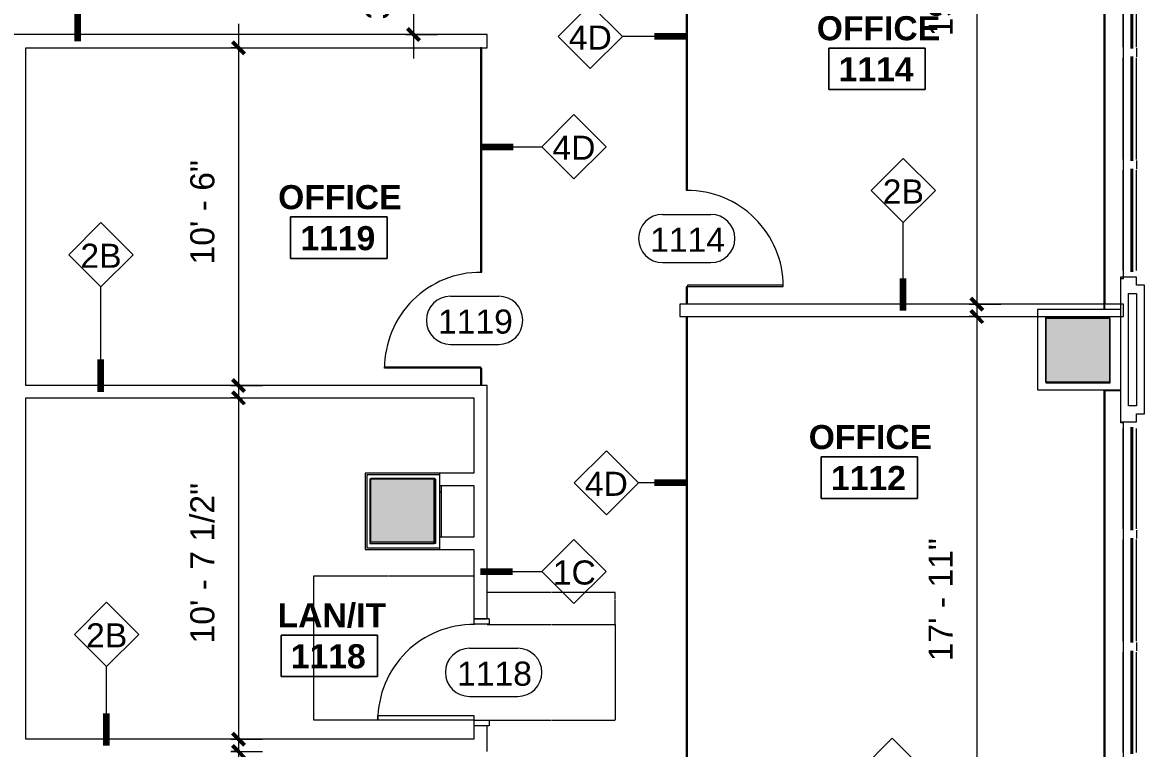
# Model space of a CAD drawing. Header units: inches. Extents: x 920 to 3142, y -796 to 870.
# Drawn here: x 2703.5 to 3122.5, y 72.4 to 343.7 of the extents above; entities that cross this region are included whole.
import ezdxf
from ezdxf.xclip import XClip

# ---------------------------------------------------------------- set-up
doc = ezdxf.new("R2010")
doc.units = ezdxf.units.IN
doc.header["$MEASUREMENT"] = 0
doc.header["$XCLIPFRAME"] = 2
doc.linetypes.add('L1$0$2DASHES', pattern=[163.199999, 71.999999, -24, 9.6, -24, 9.6, -24])
doc.linetypes.add('X2$0$Dash', pattern=[0.25, 0.125, -0.125])
doc.layers.add('L1$0$A-Anno-Revs-FinF', color=181, linetype='Continuous')
doc.layers.add('L1$0$GLZ_GLAZING', color=7, linetype='Continuous')
for name, color, linetype, lineweight in [('L1$0$ArchiCAD Windows_Pen_No__4', 4, 'Continuous', 9), ('L1$0$BB Columns_Pen_No__3', 7, 'Continuous', 20), ('L1$0$BB Columns_Pen_No__7', 7, 'Continuous', 20), ('L1$0$BB Columns_Pen_No__95', 8, 'Continuous', 20), ('L1$0$BB Shell_Pen_No__100', 7, 'Continuous', 20), ('X2$0$18_0109_REV_dwg _7_', 8, 'Continuous', 9), ('X2$0$A-ANNO-DIMS', 211, 'Continuous', 9), ('X2$0$A-ANNO-DIMS-96', 211, 'Continuous', 9), ('X2$0$A-AREA-IDEN', 2, 'Continuous', 9), ('X2$0$A-DOOR', 31, 'Continuous', 13), ('X2$0$A-DOOR-FRAM', 31, 'Continuous', 20), ('X2$0$A-DOOR-IDEN', 31, 'Continuous', 9), ('X2$0$A-GENM', 13, 'Continuous', 9), ('X2$0$A-WALL', 113, 'Continuous', 9), ('X2$0$A-WALL-IDEN', 211, 'Continuous', 9), ('X2$0$A-WALL-PATT', 111, 'Continuous', 13), ('X2$0$I-WALL', 2, 'Continuous', 9), ('X2$0$S-COLS', 52, 'Continuous', 9)]:
    doc.layers.add(name, color=color, linetype=linetype, lineweight=lineweight)
doc.styles.add('X2$0$Swis721 Lt BT', font='swissl.ttf', dxfattribs={"height": 9})
doc.styles.add('X2$0$Swis721 Lt BT_B', font='', dxfattribs={"height": 9})
doc.styles.get('X2$0$Swis721 Lt BT_B').set_extended_font_data('Swis721 Lt BT', bold=True)
doc.dimstyles.new('X2$0$OTJ_-_3_32__Linear__1_2__Tolerance', dxfattribs={"dimscale": 12, "dimtxt": 9.497835, "dimasz": 0.375, "dimexe": 0.75, "dimexo": 0.5, "dimgap": 0.5, "dimtad": 1, "dimdec": 1, "dimrnd": 0.5, "dimzin": 3, "dimdsep": 46, "dimlunit": 4, "dimtxsty": 'X2$0$Swis721 Lt BT', "dimblk1": 'X2$0$_Oblique', "dimblk2": 'X2$0$_Oblique', "dimsah": 1, "dimcen": 0.09, "dimdle": 0.75, "dimazin": 0, "dimtfac": 1, "dimtdec": 4, "dimtix": 1, "dimtmove": 0, "dimatfit": 3, "dimfxl": 1, "dimtvp": 1, "dimfrac": 2, "dimtolj": 1, "dimtzin": 0, "dimarcsym": 2})
pattern_1 = [(0, (0, 0), (30.72, 7.68), [1.267, -21.773, 1.267, -21.773, -122.88]), (0, (0, 0), (30.72, 7.68), [-46.08, 1.267, -44.813, 1.267, -21.773, -53.76]), (0, (0, 0), (30.72, 7.68), [-115.2, 1.267, -14.093, 1.267, -37.133]), (120, (11.52, 3.84), (-22.01108, 22.7643), [1.267, -21.773, 1.267, -21.773, -122.88]), (120, (11.52, 3.84), (-22.01108, 22.7643), [-46.08, 1.267, -44.813, 1.267, -21.773, -53.76]), (120, (11.52, 3.84), (-22.01108, 22.7643), [-115.2, 1.267, -14.093, 1.267, -37.133]), (240, (15.36, 19.2), (-8.70892, -30.4443), [1.267, -21.773, 1.267, -21.773, -122.88]), (240, (15.36, 19.2), (-8.70892, -30.4443), [-46.08, 1.267, -44.813, 1.267, -21.773, -53.76]), (240, (15.36, 19.2), (-8.70892, -30.4443), [-115.2, 1.267, -14.093, 1.267, -37.133])]

# ---------------------------------------------------------------- blocks, each defined once
blk = doc.blocks.new('L1$0$window-fixed')
at = {"layer": 'L1$0$ArchiCAD Windows_Pen_No__4', "linetype": 'L1$0$2DASHES'}
for p, q in [((-6723.6, 3788.31), (-6761.1, 3788.31)), ((-6681.6, 3788.31), (-6719.6, 3788.31)), ((-6640.1, 3788.31), (-6677.6, 3788.31)), ((-6723.6, 3783.31), (-6761.1, 3783.31)), ((-6681.6, 3783.31), (-6719.6, 3783.31)), ((-6640.09, 3783.31), (-6677.6, 3783.31))]:
    blk.add_line(p, q, dxfattribs=at)
at = {"layer": 'L1$0$ArchiCAD Windows_Pen_No__4', "linetype": 'Continuous'}
for p, q in [((-6723.17, 3788.31), (-6721.6, 3788.31)), ((-6721.6, 3788.31), (-6720.02, 3788.31)), ((-6681.17, 3788.31), (-6679.6, 3788.31)), ((-6679.6, 3788.31), (-6678.02, 3788.31))]:
    blk.add_line(p, q, dxfattribs=at)
at = {"layer": 'L1$0$GLZ_GLAZING', "color": 30, "linetype": 'Continuous'}
for p, q in [((-6723.1, 3786.81), (-6761.6, 3786.81)), ((-6761.6, 3786.32), (-6723.1, 3786.31)), ((-6681.1, 3786.81), (-6720.1, 3786.81)), ((-6720.1, 3786.32), (-6681.1, 3786.31)), ((-6639.59, 3786.81), (-6678.1, 3786.81)), ((-6678.1, 3786.32), (-6639.6, 3786.31))]:
    blk.add_line(p, q, dxfattribs=at)
at = {"layer": 'L1$0$GLZ_GLAZING', "color": 30, "linetype": 'Continuous', "const_width": 0.00174}
for points in [[(-6763.6, 3783.31), (-6761.1, 3783.31), (-6761.1, 3786.06), (-6761.6, 3786.06), (-6761.6, 3787.06), (-6761.1, 3787.06), (-6761.1, 3788.31), (-6763.6, 3788.31), (-6763.6, 3787.06), (-6763.6, 3787.06), (-6763.6, 3786.06), (-6763.6, 3786.06)], [(-6723.1, 3786.06), (-6723.1, 3787.06), (-6761.6, 3787.06), (-6761.6, 3786.07), (-6723.1, 3786.06)], [(-6719.6, 3783.31), (-6723.6, 3783.31), (-6723.6, 3786.06), (-6723.1, 3786.06), (-6723.1, 3787.06), (-6723.6, 3787.06), (-6723.6, 3788.31), (-6719.6, 3788.31), (-6719.6, 3787.06), (-6720.1, 3787.06), (-6720.1, 3786.06), (-6719.6, 3786.06)], [(-6681.1, 3786.06), (-6681.1, 3787.06), (-6720.1, 3787.06), (-6720.1, 3786.07), (-6681.59, 3786.06)], [(-6677.6, 3783.31), (-6681.6, 3783.31), (-6681.6, 3786.06), (-6681.1, 3786.06), (-6681.1, 3787.06), (-6681.6, 3787.06), (-6681.6, 3788.31), (-6677.6, 3788.31), (-6677.6, 3787.06), (-6678.1, 3787.06), (-6678.1, 3786.06), (-6677.6, 3786.06)], [(-6639.59, 3786.06), (-6639.59, 3787.06), (-6678.1, 3787.06), (-6678.1, 3786.07), (-6639.59, 3786.06)]]:
    blk.add_lwpolyline(points, close=True, dxfattribs=at)
blk.add_lwpolyline([(-6637.6, 3783.31), (-6637.6, 3788.31), (-6640.1, 3788.31), (-6640.09, 3787.06), (-6639.59, 3787.06), (-6639.59, 3786.06), (-6640.09, 3786.06), (-6640.09, 3783.31), (-6637.6, 3783.31)], dxfattribs=at)
blk = doc.blocks.new('L1')
at = {"layer": 'L1$0$BB Columns_Pen_No__95', "linetype": 'Continuous', "lineweight": 0, "true_color": 0x3f3f3f}
for points in [[(-6238.69, 3156.07), (-6262.69, 3156.07), (-6262.69, 3132.07), (-6238.69, 3132.07)], [(-6514.69, 3096.07), (-6514.69, 3072.07), (-6490.69, 3072.07), (-6490.69, 3096.07)]]:
    blk.add_hatch(color=250, dxfattribs=at).paths.add_polyline_path(points)
at = {"layer": 'L1$0$A-Anno-Revs-FinF'}
for p, q in [((-6240.69, 3159.07), (-6240.69, 3309.07)), ((-6240.69, 2979.07), (-6240.69, 3129.07))]:
    blk.add_line(p, q, dxfattribs=at)
at = {"layer": 'L1$0$BB Columns_Pen_No__3', "linetype": 'Continuous'}
for p, q in [((-6234.69, 3159.07), (-6265.69, 3159.07)), ((-6265.69, 3159.07), (-6265.69, 3129.07)), ((-6265.69, 3129.07), (-6234.69, 3129.07))]:
    blk.add_line(p, q, dxfattribs=at)
at = {"layer": 'L1$0$BB Columns_Pen_No__7', "linetype": 'Continuous', "flags": 128}
for points in [[(-6238.69, 3156.07), (-6262.69, 3156.07), (-6262.69, 3132.07), (-6238.69, 3132.07)], [(-6514.69, 3096.07), (-6490.69, 3096.07), (-6490.69, 3072.07), (-6514.69, 3072.07)]]:
    blk.add_lwpolyline(points, close=True, dxfattribs=at)
at = {"layer": 'L1$0$BB Shell_Pen_No__100', "linetype": 'Continuous', "flags": 128}
for points in [[(-6234.69, 3171.07), (-6234.69, 3165.07)], [(-6228.69, 3168.07), (-6228.69, 3171.07), (-6234.69, 3171.07)], [(-6234.69, 3165.07), (-6234.69, 3123.07)], [(-6231.69, 3123.07), (-6231.69, 3165.07)], [(-6231.69, 3165.07), (-6228.69, 3165.07)], [(-6225.69, 3168.07), (-6228.69, 3168.07)], [(-6228.69, 3165.07), (-6228.69, 3123.07)], [(-6225.69, 3120.07), (-6225.69, 3168.07)], [(-6234.69, 3123.07), (-6234.69, 3117.07)], [(-6228.69, 3123.07), (-6231.69, 3123.07)], [(-6234.69, 3117.07), (-6228.69, 3117.07), (-6228.69, 3120.07)], [(-6228.69, 3120.07), (-6225.69, 3120.07)]]:
    blk.add_lwpolyline(points, dxfattribs=at)
at = {"layer": 'L1$0$A-Anno-Revs-FinF', "rotation": 270}
for p in [(-10017, -3466.53), (-10017, -3646.53)]:
    blk.add_blockref('L1$0$window-fixed', p, dxfattribs=at)
blk = doc.blocks.new('X2$0$Single Flush - OTJ_SOLIDFLUSH_ALUM-5106307-FIRST FLOOR CONSTRUCTION')
at = {"layer": 'X2$0$A-DOOR', "lineweight": 20}
for p, q in [((16.16, -2.5), (17.91, -2.5)), ((16.16, -38.31), (16.16, -2.5)), ((17.91, -2.5), (17.91, -38.31)), ((17.91, -38.31), (16.16, -38.31))]:
    blk.add_line(p, q, dxfattribs=at)
at = {"layer": 'X2$0$A-DOOR', "lineweight": 9}
blk.add_arc((17.91, -2.5), 35.81, 179.5, 270, dxfattribs=at)
at = {"layer": 'X2$0$A-DOOR-FRAM'}
for p, q in [((-20, 3.25), (-20, -2.5)), ((-20, 3.25), (-18, 3.25)), ((-18, 3.25), (-18, -2.5)), ((18, 3.25), (18, -2.5)), ((18, 3.25), (20, 3.25)), ((20, 3.25), (20, -2.5)), ((-20, -2.5), (-18, -2.5)), ((18, -2.5), (20, -2.5))]:
    blk.add_line(p, q, dxfattribs=at)
at = {"layer": 'X2$0$A-GENM', "linetype": 'X2$0$Dash'}
for p, q in [((-17.91, 50.31), (-29.91, 50.31)), ((-29.91, 2.5), (-29.91, 50.31)), ((-17.91, 50.31), (17.91, 50.31)), ((-17.91, 2.5), (-17.91, 50.31)), ((17.91, 2.5), (17.91, 50.31)), ((17.87, 2.5), (17.91, 2.5)), ((-35.91, -2.5), (-35.91, -62.31)), ((17.87, -2.5), (17.91, -2.5)), ((17.91, -2.5), (17.91, -62.31)), ((-35.91, -62.31), (17.91, -62.31))]:
    blk.add_line(p, q, dxfattribs=at)
blk = doc.blocks.new('X2$0$Single Glass Door - 36_ x 84_-4893000-FIRST FLOOR CONSTRUCTION')
at = {"layer": 'X2$0$A-DOOR', "lineweight": 20}
for p, q in [((17.40625, -0.25), (17.90625, -0.25)), ((17.40625, -36.0625), (17.40625, -0.25)), ((17.90625, -0.25), (17.90625, -36.0625)), ((17.90625, -36.0625), (17.40625, -36.0625))]:
    blk.add_line(p, q, dxfattribs=at)
at = {"layer": 'X2$0$A-DOOR', "lineweight": 9}
blk.add_arc((17.90625, -0.25), 35.8125, 179.5, 270, dxfattribs=at)
blk = doc.blocks.new('X2$0$Single Glass Door - 36_ x 84_-5046140-FIRST FLOOR CONSTRUCTION')
at = {"layer": 'X2$0$A-DOOR', "lineweight": 20}
for p, q in [((17.40625, 36.0625), (17.40625, 0.25)), ((17.90625, 36.0625), (17.40625, 36.0625)), ((17.90625, 0.25), (17.90625, 36.0625)), ((17.40625, 0.25), (17.90625, 0.25))]:
    blk.add_line(p, q, dxfattribs=at)
at = {"layer": 'X2$0$A-DOOR', "lineweight": 9}
blk.add_arc((17.90625, 0.25), 35.8125, 90, 180.5, dxfattribs=at)
blk = doc.blocks.new('X2$0$Walls 9 - Walls 1-5281932-FIRST FLOOR CONSTRUCTION')
at = {"layer": 'X2$0$A-WALL'}
for p, q in [((126.07, 386.06), (126.07, 238.38)), ((132.07, 386.06), (126.07, 386.06)), ((132.07, 374.06), (132.07, 386.06)), ((133.07, 374.06), (132.07, 374.06)), ((133.07, 248.06), (133.07, 374.06)), ((132.07, 238.38), (132.07, 248.06)), ((132.07, 248.06), (133.07, 248.06))]:
    blk.add_line(p, q, dxfattribs=at)
blk = doc.blocks.new('X2$0$Walls 10 - Walls 1-5282321-FIRST FLOOR CONSTRUCTION')
at = {"layer": 'X2$0$A-WALL'}
for p, q in [((126.07, 386.06), (126.07, 236.06)), ((132.07, 386.06), (126.07, 386.06)), ((132.07, 374.06), (132.07, 386.06)), ((133.07, 374.06), (132.07, 374.06)), ((133.07, 248.06), (133.07, 374.06)), ((132.07, 236.06), (132.07, 248.06)), ((132.07, 248.06), (133.07, 248.06)), ((126.07, 236.06), (132.07, 236.06))]:
    blk.add_line(p, q, dxfattribs=at)
blk = doc.blocks.new('X2$0$Concrete-Rectangular-Column - 24 X 24-V16-FIRST FLOOR CONSTRUCTION')
at = {"layer": 'X2$0$S-COLS'}
blk.add_hatch(color=7, dxfattribs=at).paths.add_polyline_path([(-12, -12), (12, -12), (12, 12), (-12, 12), (-12, 11.75)], flags=0)
at = {"layer": 'X2$0$S-COLS', "color": 8, "lineweight": 20}
for p, q in [((12, 12), (-12, 12)), ((-12, 12), (-12, -12)), ((12, -12), (12, 12)), ((-12, -12), (12, -12))]:
    blk.add_line(p, q, dxfattribs=at)
blk = doc.blocks.new('X2$0$Room Tag - Room Name and Number-3379422-FIRST FLOOR CONSTRUCTION')
at = {"layer": 'X2$0$A-AREA-IDEN'}
for p, q in [((-0.1881, -0.1636), (-0.1881, -0.0018)), ((-0.1881, -0.0018), (0.1869, -0.0018)), ((0.1869, -0.0018), (-0.1881, -0.0018)), ((-0.1881, -0.0018), (-0.1881, -0.1636)), ((0.1869, -0.0018), (0.1869, -0.1636)), ((0.1869, -0.1636), (0.1869, -0.0018)), ((0.1869, -0.1636), (-0.1881, -0.1636)), ((-0.1881, -0.1636), (0.1869, -0.1636))]:
    blk.add_line(p, q, dxfattribs=at)
blk = doc.blocks.new('X2$0$Wall Tag - 1_4_-62626-FIRST FLOOR CONSTRUCTION')
at = {"layer": 'X2$0$A-WALL-IDEN'}
for p, q in [((-0.125, 0), (0, 0.125)), ((0, 0.125), (0.125, 0)), ((-0.125, 0), (0, -0.125)), ((0, -0.125), (0.125, 0))]:
    blk.add_line(p, q, dxfattribs=at)
blk = doc.blocks.new('X2$0$Door Tag - Door Tag-41184-FIRST FLOOR CONSTRUCTION')
at = {"layer": 'X2$0$A-DOOR-IDEN'}
for p, q in [((-0.09375, 0.09375), (0.09375, 0.09375)), ((-0.09375, -0.09375), (0.09375, -0.09375))]:
    blk.add_line(p, q, dxfattribs=at)
for centre, start, end in [((-0.09375, 0), 90, 270), ((0.09375, 0), 270, 90)]:
    blk.add_arc(centre, 0.09375, start, end, dxfattribs=at)
blk = doc.blocks.new('X2$0$DIMBLOCK6-FIRST FLOOR CONSTRUCTION')
at = {"layer": 'X2$0$A-ANNO-DIMS-96', "transparency": 16777216}
for p, q in [((-197.44, 80.25), (-197.44, -63.94)), ((-200.26, 71.25), (-188.44, 71.25)), ((-197.44, 71.25), (-200.26, 71.25)), ((-200.26, -54.94), (-188.44, -54.94)), ((-197.44, -54.94), (-200.26, -54.94))]:
    blk.add_line(p, q, dxfattribs=at)
at = {"layer": 'X2$0$A-ANNO-DIMS-96', "lineweight": 50, "transparency": 16777216}
for p, q in [((-197.44, 71.25), (-199.69, 73.5)), ((-197.44, 71.25), (-195.19, 69)), ((-197.44, -54.94), (-199.69, -52.69)), ((-197.44, -54.94), (-195.19, -57.19))]:
    blk.add_line(p, q, dxfattribs=at)
at = {"layer": 'X2$0$A-ANNO-DIMS-96', "color": 0, "transparency": 16777216, "insert": (-215.46, -9.71), "char_height": 9, "width": 42.8759, "attachment_point": 1, "rotation": 90, "line_spacing_factor": 1.005062, "style": 'X2$0$Swis721 Lt BT'}
blk.add_mtext('10\' - 6"', dxfattribs=at)
blk = doc.blocks.new('X2$0$_Oblique')
at = {"color": 0, "linetype": 'ByBlock', "lineweight": -2}
blk.add_line((-0.5, -0.5), (0.5, 0.5), dxfattribs=at)
blk = doc.blocks.new('X2$0$DIMBLOCK7-FIRST FLOOR CONSTRUCTION')
at = {"layer": 'X2$0$A-ANNO-DIMS-96', "transparency": 16777216}
for p, q in [((-197.44, 212.38), (-197.44, 66.87)), ((-200.26, 203.38), (-188.44, 203.38)), ((-197.44, 203.38), (-200.26, 203.38)), ((-200.26, 75.87), (-188.44, 75.87)), ((-197.44, 75.87), (-200.26, 75.87))]:
    blk.add_line(p, q, dxfattribs=at)
at = {"layer": 'X2$0$A-ANNO-DIMS-96', "lineweight": 50, "transparency": 16777216}
for p, q in [((-197.44, 203.38), (-199.69, 205.63)), ((-197.44, 203.38), (-195.19, 201.13)), ((-197.44, 75.87), (-199.69, 78.12)), ((-197.44, 75.87), (-195.19, 73.62))]:
    blk.add_line(p, q, dxfattribs=at)
at = {"layer": 'X2$0$A-ANNO-DIMS-96', "color": 0, "transparency": 16777216, "insert": (-215.46, 111.66), "char_height": 9, "width": 67.118, "attachment_point": 1, "rotation": 90, "line_spacing_factor": 1.005062, "style": 'X2$0$Swis721 Lt BT'}
blk.add_mtext('10\' - 7 1/2"', dxfattribs=at)
blk = doc.blocks.new('X2$0$DIMBLOCK8-FIRST FLOOR CONSTRUCTION')
at = {"layer": 'X2$0$A-ANNO-DIMS-96', "transparency": 16777216}
for p, q in [((-197.44, 343.2), (-197.44, 199.01)), ((-200.26, 334.2), (-188.44, 334.2)), ((-197.44, 334.2), (-200.26, 334.2)), ((-200.26, 208.01), (-188.44, 208.01)), ((-197.44, 208.01), (-200.26, 208.01))]:
    blk.add_line(p, q, dxfattribs=at)
at = {"layer": 'X2$0$A-ANNO-DIMS-96', "lineweight": 50, "transparency": 16777216}
for p, q in [((-197.44, 334.2), (-199.69, 336.45)), ((-197.44, 334.2), (-195.19, 331.95)), ((-197.44, 208.01), (-199.69, 210.26)), ((-197.44, 208.01), (-195.19, 205.76))]:
    blk.add_line(p, q, dxfattribs=at)
at = {"layer": 'X2$0$A-ANNO-DIMS-96', "color": 0, "transparency": 16777216, "insert": (-215.46, 253.24), "char_height": 9, "width": 42.8759, "attachment_point": 1, "rotation": 90, "line_spacing_factor": 1.005062, "style": 'X2$0$Swis721 Lt BT'}
blk.add_mtext('10\' - 6"', dxfattribs=at)
blk = doc.blocks.new('X2$0$DIMBLOCK10-FIRST FLOOR CONSTRUCTION')
at = {"layer": 'X2$0$A-ANNO-DIMS-96', "transparency": 16777216}
for p, q in [((-132.08, 395.06), (-132.08, 330.2)), ((-134.89, 386.06), (-123.08, 386.06)), ((-132.08, 386.06), (-134.89, 386.06)), ((-134.89, 339.2), (-123.08, 339.2)), ((-132.08, 339.2), (-134.89, 339.2))]:
    blk.add_line(p, q, dxfattribs=at)
at = {"layer": 'X2$0$A-ANNO-DIMS-96', "lineweight": 50, "transparency": 16777216}
for p, q in [((-132.08, 386.06), (-134.33, 388.31)), ((-132.08, 386.06), (-129.83, 383.81)), ((-132.08, 339.2), (-134.33, 341.45)), ((-132.08, 339.2), (-129.83, 336.95))]:
    blk.add_line(p, q, dxfattribs=at)
at = {"layer": 'X2$0$A-ANNO-DIMS-96', "color": 0, "transparency": 16777216, "insert": (-150.09, 344.76), "char_height": 9, "width": 42.8759, "attachment_point": 1, "rotation": 90, "line_spacing_factor": 1.005062, "style": 'X2$0$Swis721 Lt BT'}
blk.add_mtext('3\' - 11"', dxfattribs=at)
blk = doc.blocks.new('X2$0$DIMBLOCK13-FIRST FLOOR CONSTRUCTION')
at = {"layer": 'X2$0$A-ANNO-DIMS-96', "transparency": 16777216}
for p, q in [((78.27, 242.76), (78.27, 9.61)), ((75.45, 233.76), (87.27, 233.76)), ((78.27, 233.76), (75.45, 233.76)), ((75.45, 18.61), (87.27, 18.61)), ((78.27, 18.61), (75.45, 18.61))]:
    blk.add_line(p, q, dxfattribs=at)
at = {"layer": 'X2$0$A-ANNO-DIMS-96', "lineweight": 50, "transparency": 16777216}
for p, q in [((78.27, 233.76), (76.02, 236.01)), ((78.27, 233.76), (80.52, 231.51)), ((78.27, 18.61), (76.02, 20.86)), ((78.27, 18.61), (80.52, 16.36))]:
    blk.add_line(p, q, dxfattribs=at)
at = {"layer": 'X2$0$A-ANNO-DIMS-96', "color": 0, "transparency": 16777216, "insert": (60.25, 105), "char_height": 9, "width": 50.836, "attachment_point": 1, "rotation": 90, "line_spacing_factor": 1.005062, "style": 'X2$0$Swis721 Lt BT'}
blk.add_mtext('17\' - 11"', dxfattribs=at)
blk = doc.blocks.new('X2$0$DIMBLOCK14-FIRST FLOOR CONSTRUCTION')
at = {"layer": 'X2$0$A-ANNO-DIMS-96', "transparency": 16777216}
for p, q in [((78.27, 483.31), (78.27, 229.38)), ((75.45, 474.31), (87.27, 474.31)), ((78.27, 474.31), (75.45, 474.31)), ((75.45, 238.38), (87.27, 238.38)), ((78.27, 238.38), (75.45, 238.38))]:
    blk.add_line(p, q, dxfattribs=at)
at = {"layer": 'X2$0$A-ANNO-DIMS-96', "lineweight": 50, "transparency": 16777216}
for p, q in [((78.27, 474.31), (76.02, 476.56)), ((78.27, 474.31), (80.52, 472.06)), ((78.27, 238.38), (76.02, 240.63)), ((78.27, 238.38), (80.52, 236.13))]:
    blk.add_line(p, q, dxfattribs=at)
at = {"layer": 'X2$0$A-ANNO-DIMS-96', "color": 0, "transparency": 16777216, "insert": (60.25, 338.48), "char_height": 9, "width": 42.8759, "attachment_point": 1, "rotation": 90, "line_spacing_factor": 1.005062, "style": 'X2$0$Swis721 Lt BT'}
blk.add_mtext('19\' - 8"', dxfattribs=at)
blk = doc.blocks.new('X2')
at = {"layer": 'X2$0$A-WALL-PATT', "lineweight": 9}
h = blk.add_hatch(dxfattribs=at)
h.set_pattern_fill('FP2_2', color=256, style=0, pattern_type=2)
h.set_pattern_definition(pattern_1)
h.paths.add_polyline_path([(-124.34, 174.68), (-122.3, 174.68), (-122.3, 175.31), (-149.55, 175.31), (-149.55, 174.68), (-147.93, 174.68)], flags=0)
h = blk.add_hatch(dxfattribs=at)
h.set_pattern_fill('FP2_2', color=256, style=0, pattern_type=2)
h.set_pattern_definition(pattern_1)
h.paths.add_polyline_path([(-121.68, 151.43), (-121.68, 170.68), (-122.3, 170.68), (-122.3, 151.43)], flags=0)
at = {"layer": 'X2$0$A-WALL', "lineweight": 13}
for p, q in [((-106.61, 334.2), (-107.11, 334.2)), ((133.07, 238.38), (-32.61, 238.38)), ((-32.61, 238.38), (-32.61, 233.76)), ((133.07, 233.76), (133.07, 238.38)), ((-32.61, 233.76), (133.07, 233.76)), ((-109.61, 208.01), (-276.86, 208.01)), ((-106.61, 208.01), (-107.11, 208.01)), ((-276.86, 203.38), (-109.61, 203.38)), ((-149.55, 174.68), (-149.55, 147.43)), ((-122.3, 174.68), (-149.55, 174.68)), ((-122.3, 146.81), (-122.3, 175.31)), ((-109.61, 175.31), (-121.68, 175.31)), ((-122.3, 170.68), (-109.61, 170.68)), ((-109.61, 151.43), (-122.3, 151.43)), ((-149.55, 147.43), (-122.3, 147.43)), ((-121.68, 146.81), (-109.61, 146.81)), ((-109.61, 75.87), (-276.86, 75.87))]:
    blk.add_line(p, q, dxfattribs=at)
at = {"layer": 'X2$0$A-WALL-IDEN'}
for p, q in [((-257.43, 336.7), (-257.43, 357.58)), ((-30.05, 338.41), (-54.05, 338.41)), ((-106.86, 297.25), (-84.16, 297.25)), ((50.83, 236.07), (50.83, 268.88)), ((-248.82, 205.7), (-248.82, 244.88)), ((-30.05, 171.69), (-48.05, 171.69)), ((-107.11, 138.56), (-84.16, 138.56)), ((-246.69, 73.56), (-246.69, 103.07))]:
    blk.add_line(p, q, dxfattribs=at)
at = {"layer": 'X2$0$A-WALL-IDEN', "lineweight": 90}
for p, q in [((-257.43, 336.7), (-257.43, 348.7)), ((-30.05, 338.41), (-42.05, 338.41)), ((-106.86, 297.25), (-94.86, 297.25)), ((50.83, 236.07), (50.83, 248.07)), ((-248.82, 205.7), (-248.82, 217.7)), ((-30.05, 171.69), (-42.05, 171.69)), ((-107.11, 138.56), (-95.11, 138.56)), ((-246.69, 73.56), (-246.69, 85.56))]:
    blk.add_line(p, q, dxfattribs=at)
at = {"layer": 'X2$0$I-WALL', "lineweight": 13}
for p, q in [((-30.3, 386.06), (-30.3, 280.96)), ((-29.8, 280.96), (-29.8, 386.06)), ((-104.61, 339.2), (-318.4, 339.2)), ((-104.61, 334.2), (-104.61, 339.2)), ((-276.86, 334.2), (-107.11, 334.2)), ((-276.86, 208.01), (-276.86, 334.2)), ((-107.11, 334.2), (-107.11, 250.4)), ((-106.61, 334.2), (-104.61, 334.2)), ((-106.61, 250.4), (-106.61, 334.2)), ((-30.3, 280.96), (-29.8, 280.96)), ((-107.11, 250.4), (-106.61, 250.4)), ((-29.8, 244.96), (-30.3, 244.96)), ((-30.3, 244.96), (-30.3, 238.38)), ((-29.8, 238.38), (-29.8, 244.96)), ((-30.3, 233.76), (-30.3, 59.61)), ((-29.8, 59.61), (-29.8, 233.76)), ((-106.61, 214.4), (-107.11, 214.4)), ((-107.11, 214.4), (-107.11, 208.01)), ((-106.61, 208.01), (-106.61, 214.4)), ((-107.11, 208.01), (-109.61, 208.01)), ((-104.61, 208.01), (-106.61, 208.01)), ((-104.61, 120.87), (-104.61, 208.01)), ((-276.86, 75.87), (-276.86, 203.38)), ((-109.61, 203.38), (-109.61, 175.31)), ((-150.18, 175.31), (-150.18, 146.81)), ((-121.68, 175.31), (-150.18, 175.31)), ((-124.34, 173.06), (-123.93, 173.06)), ((-123.93, 173.06), (-123.93, 149.06)), ((-121.68, 151.43), (-121.68, 170.68)), ((-109.61, 170.68), (-109.61, 151.43)), ((-150.18, 146.81), (-121.68, 146.81)), ((-123.93, 149.06), (-124.34, 149.06)), ((-109.61, 146.81), (-109.61, 120.87)), ((-109.61, 120.87), (-104.61, 120.87)), ((-109.61, 80.87), (-109.61, 75.87)), ((-104.61, 80.87), (-109.61, 80.87)), ((-104.61, 71.25), (-104.61, 80.87))]:
    blk.add_line(p, q, dxfattribs=at)
at = {"layer": 'X2$0$18_0109_REV_dwg _7_'}
ref = blk.add_blockref('L1', (6366.63, -2922.6), dxfattribs=at)
XClip(ref).set_block_clipping_path([(-7565.77838059, 2127.0822525233), (-6206.3289485376, 3792.4196422704)])
at = {"layer": 'X2$0$A-AREA-IDEN', "xscale": 95.99999999999994, "yscale": 95.99999999999994, "zscale": 95.99999999999994}
for p in [(41.12, 334.29), (-159.91, 271.19), (38.25, 181.55), (-163.48, 114.98)]:
    blk.add_blockref('X2$0$Room Tag - Room Name and Number-3379422-FIRST FLOOR CONSTRUCTION', p, dxfattribs=at)
at = {"layer": 'X2$0$A-DOOR'}
for name, p, rotation in [('X2$0$Single Glass Door - 36_ x 84_-5046140-FIRST FLOOR CONSTRUCTION', (-30.05, 262.96), 269.9999999999999), ('X2$0$Single Glass Door - 36_ x 84_-4893000-FIRST FLOOR CONSTRUCTION', (-106.86, 232.4), 270.0000000000001), ('X2$0$Single Flush - OTJ_SOLIDFLUSH_ALUM-5106307-FIRST FLOOR CONSTRUCTION', (-107.11, 100.87), 270.0000000000001)]:
    blk.add_blockref(name, p, dxfattribs=dict(at, rotation=rotation))
at = {"layer": 'X2$0$A-DOOR-IDEN', "xscale": 95.99999999999994, "yscale": 95.99999999999994, "zscale": 95.99999999999994}
for p in [(-30.05, 262.96), (-109.27, 232.4), (-102.16, 100.87)]:
    blk.add_blockref('X2$0$Door Tag - Door Tag-41184-FIRST FLOOR CONSTRUCTION', p, dxfattribs=at)
at = {"layer": 'X2$0$A-WALL'}
for name, p in [('X2$0$Walls 9 - Walls 1-5281932-FIRST FLOOR CONSTRUCTION', (0, 0)), ('X2$0$Walls 10 - Walls 1-5282321-FIRST FLOOR CONSTRUCTION', (0, -180))]:
    blk.add_blockref(name, p, dxfattribs=at)
at = {"layer": 'X2$0$A-WALL-IDEN', "xscale": 95.99999999999994, "yscale": 95.99999999999994, "zscale": 95.99999999999994}
for p in [(-66.05, 338.41), (-72.16, 297.25), (50.83, 280.88), (-248.82, 256.88), (-60.05, 171.69), (-72.16, 138.56), (-246.69, 115.07), (46.71, 64.24)]:
    blk.add_blockref('X2$0$Wall Tag - 1_4_-62626-FIRST FLOOR CONSTRUCTION', p, dxfattribs=at)
at = {"layer": 'X2$0$S-COLS'}
for p in [(116.07, 221.06), (-136.34, 161.06)]:
    blk.add_blockref('X2$0$Concrete-Rectangular-Column - 24 X 24-V16-FIRST FLOOR CONSTRUCTION', p, dxfattribs=at)
at = {"layer": 'X2$0$A-AREA-IDEN', "char_height": 9, "attachment_point": 1, "style": 'X2$0$Swis721 Lt BT_B'}
for s, insert, width in [('OFFICE', (18.51, 346.02), 54.843), ('1114', (26.71, 330.68), 33.936), ('OFFICE', (-182.65, 282.91), 54.843), ('1119', (-174.32, 267.59), 33.936), ('OFFICE', (15.51, 193.27), 54.843), ('1112', (23.84, 177.95), 33.936), ('LAN/IT', (-182.84, 126.69), 46.662), ('1118', (-177.89, 111.38), 33.936)]:
    blk.add_mtext(s, dxfattribs=dict(at, insert=insert, width=width))
at = {"layer": 'X2$0$A-DOOR-IDEN', "char_height": 9, "width": 32.724, "attachment_point": 1, "style": 'X2$0$Swis721 Lt BT'}
for s, insert in [('1114', (-43.72, 266.99)), ('1119', (-122.94, 236.43)), ('1118', (-115.82, 104.89))]:
    blk.add_mtext(s, dxfattribs=dict(at, insert=insert))
at = {"layer": 'X2$0$A-WALL-IDEN', "char_height": 9, "attachment_point": 1, "style": 'X2$0$Swis721 Lt BT'}
for s, insert, width in [('4D', (-74.09, 342.53), 19.089), ('4D', (-80.2, 301.37), 19.089), ('2B', (43.17, 285.01), 18.18), ('2B', (-256.48, 261.01), 18.18), ('4D', (-68.09, 175.82), 19.089), ('1C', (-80.07, 142.68), 18.786), ('2B', (-254.35, 119.2), 18.18)]:
    blk.add_mtext(s, dxfattribs=dict(at, insert=insert, width=width))
at = {"layer": 'X2$0$A-ANNO-DIMS'}
for base, p1, p2, override, picture, middle in [((78.27, 238.38), (81.45, 474.31), (81.45, 238.38), {"dimpost": '<>', "dimfxl": 235.921802}, 'X2$0$DIMBLOCK14-FIRST FLOOR CONSTRUCTION', (67.64, 356.34)), ((-132.08, 339.2), (-128.89, 386.06), (-128.89, 339.2), {"dimpost": '<>', "dimfxl": 46.852227}, 'X2$0$DIMBLOCK10-FIRST FLOOR CONSTRUCTION', (-142.7, 362.63)), ((-197.44, 208.01), (-194.26, 334.2), (-194.26, 208.01), {"dimpost": '<>', "dimfxl": 126.195385}, 'X2$0$DIMBLOCK8-FIRST FLOOR CONSTRUCTION', (-208.07, 271.11)), ((78.2688, 18.6101), (81.4508, 233.7591), (81.4508, 18.6101), {"dimpost": '<>', "dimfxl": 215.148953}, 'X2$0$DIMBLOCK13-FIRST FLOOR CONSTRUCTION', (67.7688, 126.1846)), ((-197.44, 75.87), (-194.26, 203.38), (-194.26, 75.87), {"dimpost": '<>', "dimfxl": 127.511366}, 'X2$0$DIMBLOCK7-FIRST FLOOR CONSTRUCTION', (-208.58, 139.63)), ((-197.44, -54.94), (-194.26, 71.25), (-194.26, -54.94), {"dimpost": '<>', "dimfxl": 126.191022}, 'X2$0$DIMBLOCK6-FIRST FLOOR CONSTRUCTION', (-208.07, 8.15))]:
    dim = blk.add_linear_dim(base=base, p1=p1, p2=p2, angle=90, dimstyle='X2$0$OTJ_-_3_32__Linear__1_2__Tolerance', override=override, dxfattribs=at)
    dim.commit()
    dim.dimension.update_dxf_attribs({"geometry": picture, "text_midpoint": middle})

msp = doc.modelspace()

# ---------------------------------------------------------------- block references
at = {"color": 250}
msp.add_blockref('X2', (2981.59, 0), dxfattribs=at)

doc.saveas('drawing.dxf')
